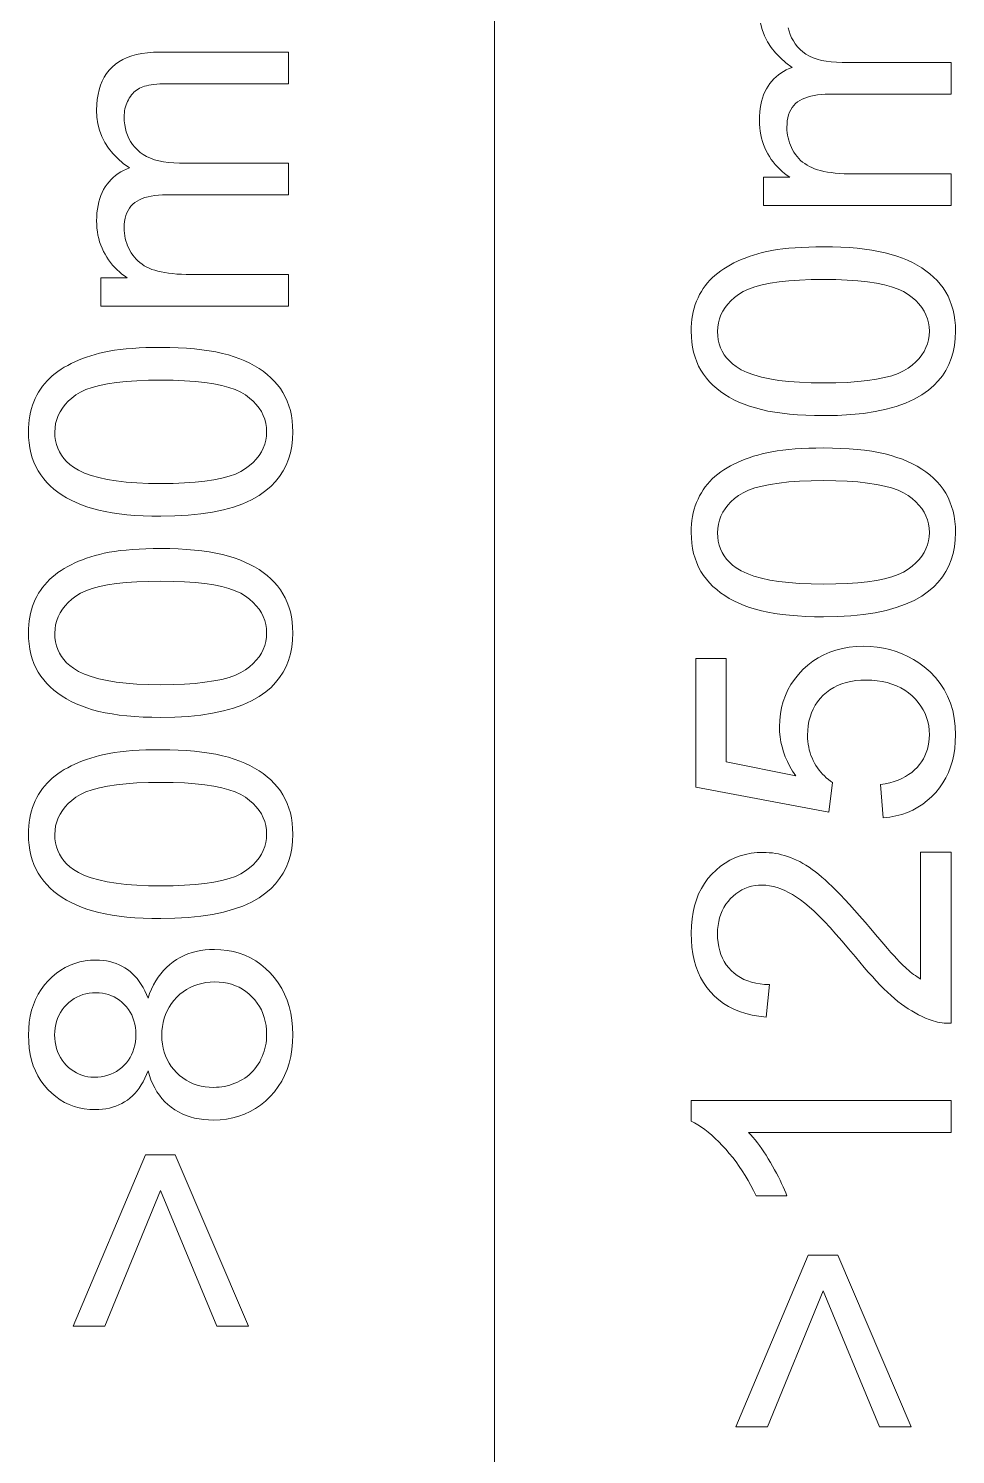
# Model space of a CAD drawing. Extents: x 23 to 417, y 3 to 294.
# Drawn here: x 205.91 to 209.49, y 16.53 to 22.03 of the extents above; entities that cross this region are included whole.
import ezdxf

# ---------------------------------------------------------------- set-up
doc = ezdxf.new("R2010")
doc.units = 0

msp = doc.modelspace()

# ---------------------------------------------------------------- linework, layer by layer
at = {"color": 7, "lineweight": 13}
msp.add_line((207.7112, 10.2218), (207.7112, 50.2218), dxfattribs=at)
msp.add_lwpolyline([(208.846, 22.0374), (208.8496, 22.0239), (208.8542, 22.011), (208.8598, 21.9986), (208.8664, 21.9867), (208.874, 21.9753), (208.8826, 21.9644), (208.8923, 21.954), (208.9031, 21.9444), (208.9151, 21.9359), (208.9283, 21.9283), (208.9427, 21.9217), (208.9584, 21.9162), (208.9753, 21.9116), (208.9933, 21.9081), (209.0127, 21.9056), (209.0332, 21.9041), (209.055, 21.9036), (209.4758, 21.9036), (209.4758, 21.7808), (209.0052, 21.7808), (208.9892, 21.7805), (208.9741, 21.7796), (208.9597, 21.7781), (208.9462, 21.776), (208.9335, 21.7733), (208.9217, 21.77), (208.9106, 21.7661), (208.9004, 21.7616), (208.891, 21.7565), (208.8824, 21.7508), (208.8746, 21.7444), (208.8677, 21.7372), (208.8615, 21.7293), (208.8562, 21.7206), (208.8517, 21.7112), (208.848, 21.701), (208.8452, 21.69), (208.8431, 21.6783), (208.8419, 21.6658), (208.8415, 21.6525), (208.8417, 21.6422), (208.8426, 21.6321), (208.8439, 21.6221), (208.8458, 21.6123), (208.8483, 21.6027), (208.8513, 21.5932), (208.8548, 21.5838), (208.8589, 21.5746), (208.8636, 21.5656), (208.8687, 21.5567), (208.8745, 21.5481), (208.8807, 21.5401), (208.8874, 21.5325), (208.8946, 21.5254), (208.9023, 21.5188), (208.9106, 21.5126), (208.9193, 21.507), (208.9286, 21.5018), (208.9383, 21.4971), (208.9486, 21.4929), (208.9595, 21.4892), (208.9714, 21.4858), (208.9843, 21.4828), (208.998, 21.4803), (209.0127, 21.4781), (209.0283, 21.4763), (209.0448, 21.4749), (209.0623, 21.4739), (209.0807, 21.4733), (209.1, 21.4731), (209.4758, 21.4731), (209.4758, 21.3504), (208.7514, 21.3504), (208.7514, 21.4602), (208.8531, 21.4602), (208.8426, 21.4672), (208.8326, 21.4747), (208.823, 21.4827), (208.8138, 21.4911), (208.8051, 21.4999), (208.7967, 21.5092), (208.7888, 21.519), (208.7812, 21.5292), (208.7741, 21.5398), (208.7675, 21.5509), (208.7613, 21.5624), (208.7558, 21.5742), (208.7509, 21.5863), (208.7467, 21.5987), (208.7431, 21.6114), (208.7402, 21.6245), (208.738, 21.6379), (208.7363, 21.6515), (208.7354, 21.6655), (208.735, 21.6798), (208.7354, 21.6956), (208.7364, 21.7109), (208.7381, 21.7255), (208.7404, 21.7396), (208.7434, 21.7531), (208.7471, 21.766), (208.7514, 21.7783), (208.7564, 21.7901), (208.7621, 21.8012), (208.7685, 21.8118), (208.7754, 21.8218), (208.7829, 21.8312), (208.7909, 21.84), (208.7995, 21.8482), (208.8085, 21.8557), (208.8182, 21.8627), (208.8283, 21.869), (208.839, 21.8748), (208.8502, 21.8799), (208.8619, 21.8845), (208.8378, 21.9022), (208.8163, 21.9209), (208.7972, 21.9407), (208.7807, 21.9615), (208.7668, 21.9834), (208.7554, 22.0063), (208.7465, 22.0302), (208.7401, 22.0552)], dxfattribs=at)
for points in [[(206.9151, 20.9619), (206.1907, 20.9619), (206.1907, 21.0717), (206.2924, 21.0717), (206.2819, 21.0788), (206.2719, 21.0862), (206.2623, 21.0942), (206.2531, 21.1026), (206.2444, 21.1114), (206.236, 21.1207), (206.2281, 21.1305), (206.2206, 21.1407), (206.2134, 21.1513), (206.2068, 21.1624), (206.2006, 21.1739), (206.1951, 21.1857), (206.1902, 21.1978), (206.186, 21.2102), (206.1824, 21.223), (206.1795, 21.236), (206.1773, 21.2494), (206.1756, 21.2631), (206.1747, 21.277), (206.1743, 21.2913), (206.1747, 21.3072), (206.1757, 21.3224), (206.1774, 21.337), (206.1797, 21.3511), (206.1827, 21.3646), (206.1864, 21.3775), (206.1907, 21.3898), (206.1957, 21.4016), (206.2014, 21.4128), (206.2078, 21.4233), (206.2147, 21.4333), (206.2222, 21.4427), (206.2302, 21.4515), (206.2388, 21.4597), (206.2478, 21.4673), (206.2575, 21.4742), (206.2676, 21.4806), (206.2783, 21.4863), (206.2895, 21.4915), (206.3012, 21.496), (206.2771, 21.5137), (206.2556, 21.5324), (206.2365, 21.5522), (206.22, 21.573), (206.2061, 21.5949), (206.1947, 21.6178), (206.1858, 21.6417), (206.1794, 21.6667), (206.1756, 21.6927), (206.1743, 21.7197), (206.175, 21.7408), (206.1767, 21.7608), (206.1797, 21.7799), (206.1839, 21.798), (206.1893, 21.8151), (206.1958, 21.8311), (206.2036, 21.8462), (206.2126, 21.8603), (206.2227, 21.8734), (206.234, 21.8855), (206.2466, 21.8965), (206.2605, 21.9064), (206.2757, 21.9151), (206.2921, 21.9226), (206.3098, 21.929), (206.3289, 21.9342), (206.3492, 21.9382), (206.3708, 21.9411), (206.3937, 21.9429), (206.4179, 21.9435), (206.9151, 21.9435), (206.9151, 21.8214), (206.4588, 21.8214), (206.4445, 21.8212), (206.431, 21.8209), (206.4183, 21.8203), (206.4065, 21.8195), (206.3954, 21.8184), (206.3853, 21.8171), (206.3759, 21.8155), (206.3673, 21.8137), (206.3596, 21.8117), (206.3527, 21.8094), (206.3464, 21.8068), (206.3403, 21.8039), (206.3344, 21.8005), (206.3288, 21.7968), (206.3235, 21.7926), (206.3184, 21.7881), (206.3136, 21.7832), (206.309, 21.7779), (206.3046, 21.7722), (206.3006, 21.7661), (206.2968, 21.7597), (206.2934, 21.7531), (206.2905, 21.7463), (206.2879, 21.7393), (206.2857, 21.732), (206.2839, 21.7245), (206.2825, 21.7168), (206.2816, 21.7089), (206.281, 21.7008), (206.2808, 21.6924), (206.2813, 21.6774), (206.2828, 21.6629), (206.2853, 21.6489), (206.2889, 21.6355), (206.2935, 21.6225), (206.2991, 21.6101), (206.3057, 21.5982), (206.3133, 21.5868), (206.3219, 21.5759), (206.3316, 21.5656), (206.3424, 21.556), (206.3544, 21.5474), (206.3676, 21.5398), (206.382, 21.5333), (206.3977, 21.5277), (206.4146, 21.5232), (206.4326, 21.5196), (206.452, 21.5171), (206.4725, 21.5156), (206.4943, 21.5151), (206.9151, 21.5151), (206.9151, 21.3923), (206.4445, 21.3923), (206.4285, 21.392), (206.4134, 21.3911), (206.399, 21.3896), (206.3855, 21.3875), (206.3728, 21.3848), (206.361, 21.3815), (206.3499, 21.3776), (206.3397, 21.3731), (206.3303, 21.368), (206.3217, 21.3623), (206.3139, 21.3559), (206.307, 21.3488), (206.3008, 21.3408), (206.2955, 21.3322), (206.291, 21.3227), (206.2873, 21.3125), (206.2845, 21.3016), (206.2824, 21.2898), (206.2812, 21.2773), (206.2808, 21.2641), (206.281, 21.2538), (206.2819, 21.2436), (206.2832, 21.2337), (206.2851, 21.2238), (206.2876, 21.2142), (206.2906, 21.2047), (206.2941, 21.1953), (206.2982, 21.1861), (206.3029, 21.1771), (206.308, 21.1682), (206.3138, 21.1597), (206.32, 21.1516), (206.3267, 21.144), (206.3339, 21.1369), (206.3416, 21.1303), (206.3499, 21.1241), (206.3586, 21.1185), (206.3679, 21.1133), (206.3776, 21.1086), (206.3879, 21.1044), (206.3988, 21.1007), (206.4107, 21.0973), (206.4236, 21.0944), (206.4373, 21.0918), (206.452, 21.0896), (206.4676, 21.0878), (206.4841, 21.0864), (206.5016, 21.0855), (206.52, 21.0849), (206.5393, 21.0847), (206.9151, 21.0847)], [(208.9827, 20.5393), (208.9479, 20.5397), (208.9145, 20.5408), (208.8825, 20.5426), (208.8519, 20.5451), (208.8226, 20.5484), (208.7948, 20.5524), (208.7683, 20.5572), (208.7432, 20.5627), (208.7195, 20.5689), (208.6972, 20.5758), (208.6761, 20.5835), (208.6559, 20.5918), (208.6368, 20.6009), (208.6186, 20.6107), (208.6014, 20.6212), (208.5853, 20.6324), (208.5701, 20.6443), (208.5559, 20.6569), (208.5426, 20.6702), (208.5304, 20.6843), (208.5193, 20.699), (208.5093, 20.7145), (208.5005, 20.7308), (208.4929, 20.7478), (208.4864, 20.7655), (208.4811, 20.784), (208.477, 20.8032), (208.4741, 20.8232), (208.4723, 20.8439), (208.4718, 20.8654), (208.4721, 20.8813), (208.4731, 20.8968), (208.4747, 20.9119), (208.4769, 20.9266), (208.4799, 20.9409), (208.4834, 20.9548), (208.4876, 20.9684), (208.4925, 20.9815), (208.498, 20.9942), (208.5042, 21.0066), (208.5109, 21.0185), (208.5183, 21.03), (208.5262, 21.0411), (208.5347, 21.0517), (208.5437, 21.062), (208.5533, 21.0718), (208.5636, 21.0812), (208.5743, 21.0902), (208.5857, 21.0987), (208.5976, 21.1068), (208.6101, 21.1146), (208.6231, 21.122), (208.6366, 21.129), (208.6507, 21.1358), (208.6653, 21.1421), (208.6804, 21.1482), (208.6961, 21.1539), (208.7123, 21.1592), (208.729, 21.1642), (208.7463, 21.1689), (208.7645, 21.1732), (208.7838, 21.177), (208.8044, 21.1804), (208.8262, 21.1833), (208.8492, 21.1858), (208.8735, 21.1878), (208.8989, 21.1894), (208.9256, 21.1905), (208.9535, 21.1912), (208.9827, 21.1914), (209.0172, 21.1911), (209.0504, 21.19), (209.0822, 21.1882), (209.1126, 21.1856), (209.1417, 21.1824), (209.1694, 21.1784), (209.1958, 21.1737), (209.2208, 21.1683), (209.2445, 21.1621), (209.2668, 21.1553), (209.2879, 21.1477), (209.3081, 21.1394), (209.3272, 21.1304), (209.3454, 21.1206), (209.3626, 21.1102), (209.3788, 21.099), (209.3941, 21.0871), (209.4083, 21.0745), (209.4216, 21.0612), (209.4339, 21.0471), (209.4451, 21.0324), (209.4551, 21.0168), (209.464, 21.0006), (209.4716, 20.9835), (209.4781, 20.9657), (209.4835, 20.9472), (209.4876, 20.9278), (209.4905, 20.9078), (209.4923, 20.8869), (209.4929, 20.8654), (209.4919, 20.8371), (209.4888, 20.81), (209.4836, 20.7842), (209.4763, 20.7596), (209.467, 20.7363), (209.4556, 20.7142), (209.4421, 20.6933), (209.4265, 20.6737), (209.4089, 20.6553), (209.3892, 20.6382), (209.3627, 20.6194), (209.333, 20.6026), (209.3002, 20.5878), (209.2643, 20.5749), (209.2252, 20.564), (209.1829, 20.5551), (209.1376, 20.5482), (209.0891, 20.5433), (209.0374, 20.5403)], [(208.9827, 20.6655), (209.0303, 20.6661), (209.0746, 20.6678), (209.1156, 20.6707), (209.1533, 20.6747), (209.1877, 20.6799), (209.2189, 20.6862), (209.2467, 20.6937), (209.2712, 20.7024), (209.2925, 20.7122), (209.3104, 20.7231), (209.3259, 20.7349), (209.3398, 20.7473), (209.352, 20.7601), (209.3626, 20.7736), (209.3716, 20.7875), (209.3789, 20.802), (209.3846, 20.817), (209.3887, 20.8326), (209.3911, 20.8487), (209.3919, 20.8654), (209.3911, 20.882), (209.3887, 20.8981), (209.3846, 20.9137), (209.3788, 20.9287), (209.3715, 20.9432), (209.3625, 20.9572), (209.3518, 20.9706), (209.3396, 20.9835), (209.3256, 20.9958), (209.3101, 21.0076), (209.2921, 21.0185), (209.2708, 21.0283), (209.2462, 21.037), (209.2184, 21.0445), (209.1873, 21.0508), (209.1529, 21.056), (209.1153, 21.06), (209.0743, 21.0629), (209.0301, 21.0646), (208.9827, 21.0652), (208.9349, 21.0646), (208.8905, 21.0629), (208.8494, 21.06), (208.8116, 21.056), (208.7772, 21.0508), (208.746, 21.0445), (208.7182, 21.037), (208.6937, 21.0283), (208.6725, 21.0185), (208.6546, 21.0076), (208.6391, 20.9958), (208.6253, 20.9834), (208.6132, 20.9705), (208.6026, 20.9569), (208.5937, 20.9429), (208.5864, 20.9282), (208.5807, 20.913), (208.5766, 20.8972), (208.5742, 20.8809), (208.5734, 20.864), (208.5741, 20.8474), (208.5762, 20.8315), (208.5798, 20.8163), (208.5849, 20.8018), (208.5913, 20.7879), (208.5992, 20.7748), (208.6085, 20.7623), (208.6192, 20.7505), (208.6314, 20.7394), (208.645, 20.7289), (208.6648, 20.7169), (208.6878, 20.7061), (208.7138, 20.6966), (208.7429, 20.6883), (208.7751, 20.6814), (208.8104, 20.6756), (208.8488, 20.6712), (208.8904, 20.668), (208.935, 20.6661)], [(206.422, 20.1508), (206.3872, 20.1512), (206.3538, 20.1523), (206.3218, 20.1541), (206.2912, 20.1567), (206.2619, 20.16), (206.2341, 20.164), (206.2076, 20.1687), (206.1825, 20.1742), (206.1588, 20.1804), (206.1365, 20.1873), (206.1154, 20.195), (206.0952, 20.2033), (206.0761, 20.2124), (206.0579, 20.2222), (206.0407, 20.2327), (206.0246, 20.2439), (206.0094, 20.2558), (205.9952, 20.2684), (205.9819, 20.2817), (205.9697, 20.2958), (205.9586, 20.3105), (205.9486, 20.3261), (205.9398, 20.3423), (205.9322, 20.3593), (205.9257, 20.377), (205.9204, 20.3955), (205.9163, 20.4147), (205.9134, 20.4347), (205.9116, 20.4554), (205.9111, 20.4769), (205.9114, 20.4928), (205.9124, 20.5083), (205.914, 20.5234), (205.9162, 20.5381), (205.9192, 20.5524), (205.9227, 20.5664), (205.9269, 20.5799), (205.9318, 20.593), (205.9373, 20.6058), (205.9435, 20.6181), (205.9502, 20.63), (205.9576, 20.6415), (205.9655, 20.6526), (205.974, 20.6633), (205.983, 20.6735), (205.9926, 20.6833), (206.0029, 20.6927), (206.0136, 20.7017), (206.025, 20.7102), (206.0369, 20.7184), (206.0494, 20.7261), (206.0624, 20.7335), (206.0759, 20.7406), (206.09, 20.7473), (206.1046, 20.7537), (206.1197, 20.7597), (206.1354, 20.7654), (206.1516, 20.7707), (206.1684, 20.7758), (206.1856, 20.7804), (206.2038, 20.7847), (206.2231, 20.7885), (206.2437, 20.7919), (206.2655, 20.7948), (206.2885, 20.7973), (206.3128, 20.7993), (206.3382, 20.8009), (206.3649, 20.802), (206.3928, 20.8027), (206.422, 20.8029), (206.4565, 20.8026), (206.4897, 20.8015), (206.5215, 20.7997), (206.5519, 20.7972), (206.581, 20.7939), (206.6087, 20.7899), (206.6351, 20.7852), (206.6601, 20.7798), (206.6838, 20.7737), (206.7061, 20.7668), (206.7272, 20.7592), (206.7474, 20.7509), (206.7665, 20.7419), (206.7847, 20.7321), (206.8019, 20.7217), (206.8181, 20.7105), (206.8334, 20.6986), (206.8476, 20.686), (206.8609, 20.6727), (206.8732, 20.6587), (206.8844, 20.6439), (206.8944, 20.6284), (206.9033, 20.6121), (206.9109, 20.595), (206.9174, 20.5772), (206.9228, 20.5587), (206.9269, 20.5394), (206.9298, 20.5193), (206.9316, 20.4985), (206.9322, 20.4769), (206.9312, 20.4486), (206.9281, 20.4215), (206.9229, 20.3957), (206.9156, 20.3711), (206.9063, 20.3478), (206.8949, 20.3257), (206.8814, 20.3048), (206.8658, 20.2852), (206.8482, 20.2669), (206.8285, 20.2497), (206.802, 20.2309), (206.7723, 20.2141), (206.7395, 20.1993), (206.7036, 20.1864), (206.6645, 20.1756), (206.6222, 20.1667), (206.5769, 20.1597), (206.5284, 20.1548), (206.4767, 20.1518)], [(206.422, 20.277), (206.4696, 20.2776), (206.5139, 20.2793), (206.5549, 20.2822), (206.5926, 20.2862), (206.627, 20.2914), (206.6582, 20.2978), (206.686, 20.3053), (206.7105, 20.3139), (206.7318, 20.3237), (206.7497, 20.3347), (206.7652, 20.3465), (206.7791, 20.3588), (206.7913, 20.3717), (206.8019, 20.3851), (206.8109, 20.399), (206.8182, 20.4135), (206.8239, 20.4286), (206.828, 20.4441), (206.8304, 20.4602), (206.8312, 20.4769), (206.8304, 20.4935), (206.828, 20.5096), (206.8239, 20.5252), (206.8181, 20.5402), (206.8108, 20.5547), (206.8018, 20.5687), (206.7911, 20.5821), (206.7789, 20.595), (206.7649, 20.6073), (206.7494, 20.6191), (206.7314, 20.6301), (206.7101, 20.6399), (206.6855, 20.6485), (206.6577, 20.656), (206.6266, 20.6623), (206.5922, 20.6675), (206.5546, 20.6716), (206.5136, 20.6744), (206.4694, 20.6762), (206.422, 20.6768), (206.3742, 20.6762), (206.3298, 20.6744), (206.2887, 20.6716), (206.2509, 20.6675), (206.2165, 20.6623), (206.1853, 20.656), (206.1575, 20.6485), (206.133, 20.6399), (206.1118, 20.6301), (206.0939, 20.6191), (206.0784, 20.6073), (206.0646, 20.5949), (206.0525, 20.582), (206.0419, 20.5685), (206.033, 20.5544), (206.0257, 20.5398), (206.02, 20.5245), (206.0159, 20.5088), (206.0135, 20.4924), (206.0127, 20.4755), (206.0134, 20.459), (206.0155, 20.4431), (206.0191, 20.4278), (206.0242, 20.4133), (206.0306, 20.3995), (206.0385, 20.3863), (206.0478, 20.3738), (206.0585, 20.362), (206.0707, 20.3509), (206.0843, 20.3405), (206.1041, 20.3284), (206.1271, 20.3176), (206.1531, 20.3081), (206.1822, 20.2999), (206.2144, 20.2929), (206.2497, 20.2872), (206.2881, 20.2827), (206.3297, 20.2796), (206.3743, 20.2777)], [(208.9827, 19.7624), (208.9479, 19.7627), (208.9145, 19.7638), (208.8825, 19.7656), (208.8519, 19.7682), (208.8226, 19.7715), (208.7948, 19.7755), (208.7683, 19.7802), (208.7432, 19.7857), (208.7195, 19.7919), (208.6972, 19.7989), (208.6761, 19.8065), (208.6559, 19.8149), (208.6368, 19.8239), (208.6186, 19.8337), (208.6014, 19.8442), (208.5853, 19.8554), (208.5701, 19.8673), (208.5559, 19.8799), (208.5426, 19.8933), (208.5304, 19.9073), (208.5193, 19.9221), (208.5093, 19.9376), (208.5005, 19.9538), (208.4929, 19.9708), (208.4864, 19.9886), (208.4811, 20.0071), (208.477, 20.0263), (208.4741, 20.0462), (208.4723, 20.067), (208.4718, 20.0884), (208.4721, 20.1043), (208.4731, 20.1198), (208.4747, 20.1349), (208.4769, 20.1496), (208.4799, 20.164), (208.4834, 20.1779), (208.4876, 20.1914), (208.4925, 20.2045), (208.498, 20.2173), (208.5042, 20.2296), (208.5109, 20.2415), (208.5183, 20.2531), (208.5262, 20.2641), (208.5347, 20.2748), (208.5437, 20.285), (208.5533, 20.2949), (208.5636, 20.3042), (208.5743, 20.3132), (208.5857, 20.3218), (208.5976, 20.3299), (208.6101, 20.3376), (208.6231, 20.345), (208.6366, 20.3521), (208.6507, 20.3588), (208.6653, 20.3652), (208.6804, 20.3712), (208.6961, 20.3769), (208.7123, 20.3823), (208.729, 20.3873), (208.7463, 20.392), (208.7645, 20.3962), (208.7838, 20.4001), (208.8044, 20.4034), (208.8262, 20.4064), (208.8492, 20.4088), (208.8735, 20.4109), (208.8989, 20.4124), (208.9256, 20.4136), (208.9535, 20.4142), (208.9827, 20.4145), (209.0172, 20.4141), (209.0504, 20.413), (209.0822, 20.4112), (209.1126, 20.4087), (209.1417, 20.4054), (209.1694, 20.4015), (209.1958, 20.3968), (209.2208, 20.3913), (209.2445, 20.3852), (209.2668, 20.3783), (209.2879, 20.3707), (209.3081, 20.3624), (209.3272, 20.3534), (209.3454, 20.3437), (209.3626, 20.3332), (209.3788, 20.322), (209.3941, 20.3102), (209.4083, 20.2976), (209.4216, 20.2842), (209.4339, 20.2702), (209.4451, 20.2554), (209.4551, 20.2399), (209.464, 20.2236), (209.4716, 20.2066), (209.4781, 20.1888), (209.4835, 20.1702), (209.4876, 20.1509), (209.4905, 20.1308), (209.4923, 20.11), (209.4929, 20.0884), (209.4919, 20.0601), (209.4888, 20.0331), (209.4836, 20.0072), (209.4763, 19.9827), (209.467, 19.9593), (209.4556, 19.9372), (209.4421, 19.9164), (209.4265, 19.8968), (209.4089, 19.8784), (209.3892, 19.8613), (209.3627, 19.8425), (209.333, 19.8257), (209.3002, 19.8108), (209.2643, 19.798), (209.2252, 19.7871), (209.1829, 19.7782), (209.1376, 19.7713), (209.0891, 19.7663), (209.0374, 19.7633)], [(208.9827, 19.8886), (209.0303, 19.8891), (209.0746, 19.8909), (209.1156, 19.8937), (209.1533, 19.8978), (209.1877, 19.903), (209.2189, 19.9093), (209.2467, 19.9168), (209.2712, 19.9254), (209.2925, 19.9352), (209.3104, 19.9462), (209.3259, 19.958), (209.3398, 19.9703), (209.352, 19.9832), (209.3626, 19.9966), (209.3716, 20.0106), (209.3789, 20.0251), (209.3846, 20.0401), (209.3887, 20.0557), (209.3911, 20.0718), (209.3919, 20.0884), (209.3911, 20.1051), (209.3887, 20.1212), (209.3846, 20.1367), (209.3788, 20.1518), (209.3715, 20.1663), (209.3625, 20.1802), (209.3518, 20.1936), (209.3396, 20.2065), (209.3256, 20.2188), (209.3101, 20.2306), (209.2921, 20.2416), (209.2708, 20.2514), (209.2462, 20.26), (209.2184, 20.2675), (209.1873, 20.2739), (209.1529, 20.2791), (209.1153, 20.2831), (209.0743, 20.286), (209.0301, 20.2877), (208.9827, 20.2883), (208.9349, 20.2877), (208.8905, 20.286), (208.8494, 20.2831), (208.8116, 20.2791), (208.7772, 20.2739), (208.746, 20.2675), (208.7182, 20.26), (208.6937, 20.2514), (208.6725, 20.2416), (208.6546, 20.2306), (208.6391, 20.2188), (208.6253, 20.2065), (208.6132, 20.1935), (208.6026, 20.18), (208.5937, 20.1659), (208.5864, 20.1513), (208.5807, 20.1361), (208.5766, 20.1203), (208.5742, 20.104), (208.5734, 20.0871), (208.5741, 20.0705), (208.5762, 20.0546), (208.5798, 20.0394), (208.5849, 20.0248), (208.5913, 20.011), (208.5992, 19.9978), (208.6085, 19.9853), (208.6192, 19.9735), (208.6314, 19.9624), (208.645, 19.952), (208.6648, 19.9399), (208.6878, 19.9292), (208.7138, 19.9196), (208.7429, 19.9114), (208.7751, 19.9044), (208.8104, 19.8987), (208.8488, 19.8943), (208.8904, 19.8911), (208.935, 19.8892)], [(206.422, 19.3739), (206.3872, 19.3743), (206.3538, 19.3753), (206.3218, 19.3772), (206.2912, 19.3797), (206.2619, 19.383), (206.2341, 19.387), (206.2076, 19.3918), (206.1825, 19.3972), (206.1588, 19.4034), (206.1365, 19.4104), (206.1154, 19.418), (206.0952, 19.4264), (206.0761, 19.4355), (206.0579, 19.4453), (206.0407, 19.4557), (206.0246, 19.4669), (206.0094, 19.4789), (205.9952, 19.4915), (205.9819, 19.5048), (205.9697, 19.5188), (205.9586, 19.5336), (205.9486, 19.5491), (205.9398, 19.5654), (205.9322, 19.5824), (205.9257, 19.6001), (205.9204, 19.6186), (205.9163, 19.6378), (205.9134, 19.6578), (205.9116, 19.6785), (205.9111, 19.6999), (205.9114, 19.7158), (205.9124, 19.7313), (205.914, 19.7465), (205.9162, 19.7612), (205.9192, 19.7755), (205.9227, 19.7894), (205.9269, 19.8029), (205.9318, 19.8161), (205.9373, 19.8288), (205.9435, 19.8411), (205.9502, 19.8531), (205.9576, 19.8646), (205.9655, 19.8757), (205.974, 19.8863), (205.983, 19.8966), (205.9926, 19.9064), (206.0029, 19.9158), (206.0136, 19.9247), (206.025, 19.9333), (206.0369, 19.9414), (206.0494, 19.9492), (206.0624, 19.9566), (206.0759, 19.9636), (206.09, 19.9703), (206.1046, 19.9767), (206.1197, 19.9828), (206.1354, 19.9885), (206.1516, 19.9938), (206.1684, 19.9988), (206.1856, 20.0035), (206.2038, 20.0078), (206.2231, 20.0116), (206.2437, 20.015), (206.2655, 20.0179), (206.2885, 20.0204), (206.3128, 20.0224), (206.3382, 20.024), (206.3649, 20.0251), (206.3928, 20.0258), (206.422, 20.026), (206.4565, 20.0256), (206.4897, 20.0246), (206.5215, 20.0227), (206.5519, 20.0202), (206.581, 20.017), (206.6087, 20.013), (206.6351, 20.0083), (206.6601, 20.0029), (206.6838, 19.9967), (206.7061, 19.9898), (206.7272, 19.9823), (206.7474, 19.974), (206.7665, 19.9649), (206.7847, 19.9552), (206.8019, 19.9447), (206.8181, 19.9336), (206.8334, 19.9217), (206.8476, 19.9091), (206.8609, 19.8958), (206.8732, 19.8817), (206.8844, 19.867), (206.8944, 19.8514), (206.9033, 19.8351), (206.9109, 19.8181), (206.9174, 19.8003), (206.9228, 19.7817), (206.9269, 19.7624), (206.9298, 19.7424), (206.9316, 19.7215), (206.9322, 19.6999), (206.9312, 19.6716), (206.9281, 19.6446), (206.9229, 19.6188), (206.9156, 19.5942), (206.9063, 19.5709), (206.8949, 19.5488), (206.8814, 19.5279), (206.8658, 19.5083), (206.8482, 19.4899), (206.8285, 19.4728), (206.802, 19.454), (206.7723, 19.4372), (206.7395, 19.4224), (206.7036, 19.4095), (206.6645, 19.3986), (206.6222, 19.3897), (206.5769, 19.3828), (206.5284, 19.3778), (206.4767, 19.3749)], [(206.422, 19.5001), (206.4696, 19.5007), (206.5139, 19.5024), (206.5549, 19.5053), (206.5926, 19.5093), (206.627, 19.5145), (206.6582, 19.5208), (206.686, 19.5283), (206.7105, 19.537), (206.7318, 19.5468), (206.7497, 19.5577), (206.7652, 19.5695), (206.7791, 19.5819), (206.7913, 19.5947), (206.8019, 19.6081), (206.8109, 19.6221), (206.8182, 19.6366), (206.8239, 19.6516), (206.828, 19.6672), (206.8304, 19.6833), (206.8312, 19.6999), (206.8304, 19.7166), (206.828, 19.7327), (206.8239, 19.7483), (206.8181, 19.7633), (206.8108, 19.7778), (206.8018, 19.7917), (206.7911, 19.8052), (206.7789, 19.818), (206.7649, 19.8304), (206.7494, 19.8422), (206.7314, 19.8531), (206.7101, 19.8629), (206.6855, 19.8716), (206.6577, 19.8791), (206.6266, 19.8854), (206.5922, 19.8906), (206.5546, 19.8946), (206.5136, 19.8975), (206.4694, 19.8992), (206.422, 19.8998), (206.3742, 19.8992), (206.3298, 19.8975), (206.2887, 19.8946), (206.2509, 19.8906), (206.2165, 19.8854), (206.1853, 19.8791), (206.1575, 19.8716), (206.133, 19.8629), (206.1118, 19.8531), (206.0939, 19.8422), (206.0784, 19.8304), (206.0646, 19.818), (206.0525, 19.805), (206.0419, 19.7915), (206.033, 19.7775), (206.0257, 19.7628), (206.02, 19.7476), (206.0159, 19.7318), (206.0135, 19.7155), (206.0127, 19.6986), (206.0134, 19.682), (206.0155, 19.6661), (206.0191, 19.6509), (206.0242, 19.6364), (206.0306, 19.6225), (206.0385, 19.6094), (206.0478, 19.5969), (206.0585, 19.5851), (206.0707, 19.574), (206.0843, 19.5635), (206.1041, 19.5515), (206.1271, 19.5407), (206.1531, 19.5312), (206.1822, 19.5229), (206.2144, 19.5159), (206.2497, 19.5102), (206.2881, 19.5058), (206.3297, 19.5026), (206.3743, 19.5007)], [(209.2139, 18.9854), (209.203, 19.1143), (209.2214, 19.1176), (209.2388, 19.1216), (209.2553, 19.1263), (209.2708, 19.1319), (209.2854, 19.1381), (209.2991, 19.1452), (209.3119, 19.1529), (209.3237, 19.1615), (209.3346, 19.1708), (209.3445, 19.1808), (209.3535, 19.1915), (209.3616, 19.2026), (209.3687, 19.2141), (209.3749, 19.226), (209.3801, 19.2384), (209.3844, 19.2512), (209.3877, 19.2644), (209.39, 19.2781), (209.3915, 19.2922), (209.3919, 19.3067), (209.3913, 19.3242), (209.3893, 19.3411), (209.3859, 19.3574), (209.3812, 19.3733), (209.3752, 19.3886), (209.3679, 19.4033), (209.3592, 19.4175), (209.3492, 19.4311), (209.3378, 19.4442), (209.3251, 19.4568), (209.3113, 19.4684), (209.2966, 19.4789), (209.2811, 19.4881), (209.2646, 19.4961), (209.2473, 19.5028), (209.2292, 19.5083), (209.2101, 19.5126), (209.1902, 19.5157), (209.1694, 19.5175), (209.1477, 19.5182), (209.1272, 19.5176), (209.1075, 19.5158), (209.0887, 19.5128), (209.0708, 19.5087), (209.0538, 19.5034), (209.0376, 19.4969), (209.0224, 19.4892), (209.008, 19.4804), (208.9946, 19.4704), (208.982, 19.4592), (208.9704, 19.447), (208.9601, 19.4341), (208.951, 19.4205), (208.9431, 19.4061), (208.9364, 19.391), (208.931, 19.3752), (208.9267, 19.3587), (208.9237, 19.3414), (208.9219, 19.3234), (208.9213, 19.3047), (208.9215, 19.2929), (208.9223, 19.2814), (208.9237, 19.2701), (208.9256, 19.259), (208.928, 19.2482), (208.931, 19.2376), (208.9345, 19.2273), (208.9385, 19.2171), (208.9431, 19.2072), (208.9482, 19.1976), (208.9538, 19.1882), (208.9596, 19.1793), (208.9658, 19.1707), (208.9723, 19.1626), (208.9792, 19.1549), (208.9863, 19.1476), (208.9938, 19.1407), (209.0016, 19.1343), (209.0097, 19.1282), (209.0181, 19.1225), (209.0031, 19.0072), (208.4895, 19.1041), (208.4895, 19.6014), (208.6068, 19.6014), (208.6068, 19.2023), (208.8756, 19.1484), (208.8636, 19.1665), (208.853, 19.1848), (208.8436, 19.2033), (208.8354, 19.2219), (208.8285, 19.2407), (208.8229, 19.2597), (208.8185, 19.2788), (208.8153, 19.2982), (208.8134, 19.3177), (208.8128, 19.3374), (208.8137, 19.3632), (208.8165, 19.3881), (208.821, 19.4123), (208.8273, 19.4356), (208.8355, 19.4581), (208.8455, 19.4798), (208.8573, 19.5007), (208.8709, 19.5208), (208.8863, 19.54), (208.9035, 19.5584), (208.9222, 19.5755), (208.9419, 19.5908), (208.9626, 19.6043), (208.9844, 19.616), (209.0072, 19.6259), (209.0311, 19.634), (209.056, 19.6403), (209.0819, 19.6448), (209.1088, 19.6475), (209.1368, 19.6484), (209.1636, 19.6477), (209.1897, 19.6453), (209.215, 19.6413), (209.2395, 19.6358), (209.2634, 19.6287), (209.2865, 19.62), (209.3088, 19.6097), (209.3304, 19.5978), (209.3513, 19.5844), (209.3715, 19.5693), (209.3945, 19.5494), (209.4152, 19.528), (209.4334, 19.5053), (209.4492, 19.4811), (209.4625, 19.4556), (209.4735, 19.4286), (209.482, 19.4002), (209.488, 19.3705), (209.4917, 19.3393), (209.4929, 19.3067), (209.4921, 19.2799), (209.4898, 19.2541), (209.486, 19.2294), (209.4807, 19.2056), (209.4738, 19.1828), (209.4654, 19.161), (209.4555, 19.1403), (209.444, 19.1205), (209.431, 19.1017), (209.4165, 19.084), (209.4007, 19.0675), (209.3839, 19.0524), (209.3662, 19.0389), (209.3474, 19.0268), (209.3277, 19.0162), (209.3069, 19.0071), (209.2851, 18.9994), (209.2624, 18.9933), (209.2386, 18.9886)], [(206.422, 18.5969), (206.3872, 18.5973), (206.3538, 18.5984), (206.3218, 18.6002), (206.2912, 18.6028), (206.2619, 18.6061), (206.2341, 18.6101), (206.2076, 18.6148), (206.1825, 18.6203), (206.1588, 18.6265), (206.1365, 18.6334), (206.1154, 18.6411), (206.0952, 18.6495), (206.0761, 18.6585), (206.0579, 18.6683), (206.0407, 18.6788), (206.0246, 18.69), (206.0094, 18.7019), (205.9952, 18.7145), (205.9819, 18.7279), (205.9697, 18.7419), (205.9586, 18.7567), (205.9486, 18.7722), (205.9398, 18.7884), (205.9322, 18.8054), (205.9257, 18.8232), (205.9204, 18.8416), (205.9163, 18.8609), (205.9134, 18.8808), (205.9116, 18.9015), (205.9111, 18.923), (205.9114, 18.9389), (205.9124, 18.9544), (205.914, 18.9695), (205.9162, 18.9842), (205.9192, 18.9985), (205.9227, 19.0125), (205.9269, 19.026), (205.9318, 19.0391), (205.9373, 19.0519), (205.9435, 19.0642), (205.9502, 19.0761), (205.9576, 19.0876), (205.9655, 19.0987), (205.974, 19.1094), (205.983, 19.1196), (205.9926, 19.1294), (206.0029, 19.1388), (206.0136, 19.1478), (206.025, 19.1563), (206.0369, 19.1645), (206.0494, 19.1722), (206.0624, 19.1796), (206.0759, 19.1867), (206.09, 19.1934), (206.1046, 19.1998), (206.1197, 19.2058), (206.1354, 19.2115), (206.1516, 19.2169), (206.1684, 19.2219), (206.1856, 19.2265), (206.2038, 19.2308), (206.2231, 19.2347), (206.2437, 19.238), (206.2655, 19.241), (206.2885, 19.2434), (206.3128, 19.2455), (206.3382, 19.247), (206.3649, 19.2482), (206.3928, 19.2488), (206.422, 19.2491), (206.4565, 19.2487), (206.4897, 19.2476), (206.5215, 19.2458), (206.5519, 19.2433), (206.581, 19.24), (206.6087, 19.236), (206.6351, 19.2313), (206.6601, 19.2259), (206.6838, 19.2198), (206.7061, 19.2129), (206.7272, 19.2053), (206.7474, 19.197), (206.7665, 19.188), (206.7847, 19.1783), (206.8019, 19.1678), (206.8181, 19.1566), (206.8334, 19.1447), (206.8476, 19.1321), (206.8609, 19.1188), (206.8732, 19.1048), (206.8844, 19.09), (206.8944, 19.0745), (206.9033, 19.0582), (206.9109, 19.0412), (206.9174, 19.0234), (206.9228, 19.0048), (206.9269, 18.9855), (206.9298, 18.9654), (206.9316, 18.9446), (206.9322, 18.923), (206.9312, 18.8947), (206.9281, 18.8676), (206.9229, 18.8418), (206.9156, 18.8172), (206.9063, 18.7939), (206.8949, 18.7718), (206.8814, 18.751), (206.8658, 18.7313), (206.8482, 18.713), (206.8285, 18.6959), (206.802, 18.6771), (206.7723, 18.6602), (206.7395, 18.6454), (206.7036, 18.6326), (206.6645, 18.6217), (206.6222, 18.6128), (206.5769, 18.6058), (206.5284, 18.6009), (206.4767, 18.5979)], [(206.422, 18.7231), (206.4696, 18.7237), (206.5139, 18.7254), (206.5549, 18.7283), (206.5926, 18.7324), (206.627, 18.7375), (206.6582, 18.7439), (206.686, 18.7514), (206.7105, 18.76), (206.7318, 18.7698), (206.7497, 18.7808), (206.7652, 18.7926), (206.7791, 18.8049), (206.7913, 18.8178), (206.8019, 18.8312), (206.8109, 18.8452), (206.8182, 18.8596), (206.8239, 18.8747), (206.828, 18.8902), (206.8304, 18.9064), (206.8312, 18.923), (206.8304, 18.9396), (206.828, 18.9558), (206.8239, 18.9713), (206.8181, 18.9864), (206.8108, 19.0008), (206.8018, 19.0148), (206.7911, 19.0282), (206.7789, 19.0411), (206.7649, 19.0534), (206.7494, 19.0652), (206.7314, 19.0762), (206.7101, 19.086), (206.6855, 19.0946), (206.6577, 19.1021), (206.6266, 19.1085), (206.5922, 19.1136), (206.5546, 19.1177), (206.5136, 19.1206), (206.4694, 19.1223), (206.422, 19.1229), (206.3742, 19.1223), (206.3298, 19.1206), (206.2887, 19.1177), (206.2509, 19.1136), (206.2165, 19.1085), (206.1853, 19.1021), (206.1575, 19.0946), (206.133, 19.086), (206.1118, 19.0762), (206.0939, 19.0652), (206.0784, 19.0534), (206.0646, 19.041), (206.0525, 19.0281), (206.0419, 19.0146), (206.033, 19.0005), (206.0257, 18.9859), (206.02, 18.9707), (206.0159, 18.9549), (206.0135, 18.9385), (206.0127, 18.9216), (206.0134, 18.9051), (206.0155, 18.8892), (206.0191, 18.874), (206.0242, 18.8594), (206.0306, 18.8456), (206.0385, 18.8324), (206.0478, 18.8199), (206.0585, 18.8081), (206.0707, 18.797), (206.0843, 18.7866), (206.1041, 18.7745), (206.1271, 18.7637), (206.1531, 18.7542), (206.1822, 18.746), (206.2144, 18.739), (206.2497, 18.7333), (206.2881, 18.7288), (206.3297, 18.7257), (206.3743, 18.7238)], [(209.3578, 18.8538), (209.4758, 18.8538), (209.4758, 18.1928), (209.467, 18.1927), (209.4583, 18.1929), (209.4496, 18.1935), (209.4409, 18.1944), (209.4324, 18.1957), (209.4239, 18.1973), (209.4154, 18.1992), (209.4071, 18.2015), (209.3988, 18.2041), (209.3906, 18.2071), (209.3771, 18.2125), (209.3636, 18.2184), (209.3503, 18.225), (209.3369, 18.2322), (209.3236, 18.2399), (209.3103, 18.2483), (209.297, 18.2573), (209.2838, 18.2669), (209.2707, 18.2771), (209.2576, 18.2879), (209.2443, 18.2996), (209.2305, 18.3122), (209.2164, 18.3257), (209.2019, 18.3403), (209.187, 18.3559), (209.1716, 18.3725), (209.1559, 18.39), (209.1397, 18.4085), (209.1231, 18.4281), (209.1061, 18.4486), (209.0799, 18.4801), (209.0549, 18.5096), (209.0309, 18.5369), (209.0081, 18.5621), (208.9863, 18.5852), (208.9657, 18.6062), (208.9462, 18.625), (208.9278, 18.6418), (208.9105, 18.6564), (208.8943, 18.6689), (208.8788, 18.6798), (208.8634, 18.6895), (208.8482, 18.6981), (208.8332, 18.7056), (208.8184, 18.7119), (208.8037, 18.717), (208.7892, 18.7211), (208.7748, 18.7239), (208.7607, 18.7256), (208.7466, 18.7262), (208.7323, 18.7257), (208.7184, 18.7241), (208.7049, 18.7215), (208.6919, 18.7179), (208.6794, 18.7132), (208.6673, 18.7074), (208.6557, 18.7006), (208.6445, 18.6928), (208.6338, 18.6839), (208.6235, 18.674), (208.614, 18.6633), (208.6055, 18.6519), (208.598, 18.6399), (208.5914, 18.6272), (208.5859, 18.6139), (208.5814, 18.6), (208.5779, 18.5854), (208.5754, 18.5702), (208.5739, 18.5544), (208.5734, 18.5379), (208.5739, 18.5206), (208.5755, 18.5039), (208.5782, 18.4879), (208.5819, 18.4727), (208.5867, 18.4581), (208.5925, 18.4443), (208.5995, 18.4312), (208.6074, 18.4188), (208.6165, 18.4071), (208.6266, 18.3961), (208.6376, 18.3859), (208.6495, 18.3769), (208.6622, 18.3689), (208.6757, 18.3619), (208.69, 18.356), (208.7052, 18.3511), (208.7211, 18.3473), (208.7379, 18.3445), (208.7555, 18.3428), (208.7739, 18.3422), (208.761, 18.216), (208.7334, 18.2193), (208.7072, 18.224), (208.6823, 18.2302), (208.6588, 18.2378), (208.6366, 18.2468), (208.6157, 18.2573), (208.5962, 18.2692), (208.578, 18.2826), (208.5612, 18.2973), (208.5458, 18.3135), (208.5317, 18.331), (208.5191, 18.3497), (208.508, 18.3695), (208.4984, 18.3905), (208.4902, 18.4126), (208.4836, 18.4359), (208.4784, 18.4603), (208.4747, 18.486), (208.4725, 18.5127), (208.4718, 18.5407), (208.4725, 18.5689), (208.4749, 18.5958), (208.4789, 18.6216), (208.4845, 18.6462), (208.4917, 18.6696), (208.5005, 18.6918), (208.5109, 18.7128), (208.5228, 18.7325), (208.5364, 18.7511), (208.5516, 18.7685), (208.5679, 18.7844), (208.585, 18.7987), (208.6029, 18.8113), (208.6215, 18.8222), (208.6409, 18.8314), (208.6611, 18.839), (208.682, 18.8448), (208.7037, 18.849), (208.7262, 18.8516), (208.7494, 18.8524), (208.7614, 18.8522), (208.7733, 18.8514), (208.7852, 18.8502), (208.7971, 18.8485), (208.8089, 18.8463), (208.8207, 18.8436), (208.8324, 18.8404), (208.8441, 18.8367), (208.8558, 18.8325), (208.8674, 18.8278), (208.879, 18.8226), (208.8908, 18.8167), (208.9027, 18.8102), (208.9147, 18.803), (208.9269, 18.7952), (208.9392, 18.7867), (208.9516, 18.7776), (208.9641, 18.7678), (208.9767, 18.7574), (208.9895, 18.7463), (209.0028, 18.7342), (209.017, 18.7205), (209.0323, 18.7054), (209.0484, 18.6887), (209.0656, 18.6705), (209.0836, 18.6508), (209.1026, 18.6297), (209.1226, 18.607), (209.1436, 18.5828), (209.1655, 18.557), (209.1834, 18.5357), (209.2002, 18.516), (209.2158, 18.4979), (209.2301, 18.4813), (209.2433, 18.4663), (209.2553, 18.4529), (209.2661, 18.4411), (209.2757, 18.4309), (209.2841, 18.4222), (209.2913, 18.4152), (209.2979, 18.409), (209.3046, 18.403), (209.3112, 18.3973), (209.3179, 18.3918), (209.3245, 18.3865), (209.3311, 18.3814), (209.3378, 18.3766), (209.3445, 18.3719), (209.3512, 18.3675), (209.3578, 18.3633)], [(206.3728, 18.0089), (206.367, 17.9941), (206.3607, 17.98), (206.3539, 17.9667), (206.3467, 17.9542), (206.3389, 17.9424), (206.3307, 17.9315), (206.322, 17.9214), (206.3128, 17.912), (206.3032, 17.9035), (206.293, 17.8957), (206.2825, 17.8887), (206.2715, 17.8825), (206.2601, 17.8769), (206.2483, 17.8721), (206.2361, 17.8681), (206.2235, 17.8648), (206.2104, 17.8622), (206.197, 17.8604), (206.1832, 17.8592), (206.1689, 17.8589), (206.1474, 17.8597), (206.1266, 17.862), (206.1065, 17.8659), (206.0872, 17.8714), (206.0685, 17.8785), (206.0504, 17.8871), (206.0331, 17.8973), (206.0165, 17.9091), (206.0006, 17.9224), (205.9854, 17.9373), (205.9713, 17.9535), (205.9586, 17.9708), (205.9475, 17.9891), (205.9378, 18.0084), (205.9296, 18.0287), (205.9229, 18.0501), (205.9177, 18.0725), (205.914, 18.096), (205.9118, 18.1205), (205.9111, 18.1461), (205.9118, 18.1717), (205.9141, 18.1964), (205.9179, 18.22), (205.9232, 18.2426), (205.9301, 18.2642), (205.9384, 18.2848), (205.9483, 18.3043), (205.9597, 18.3229), (205.9727, 18.3404), (205.9871, 18.3568), (206.0027, 18.372), (206.0189, 18.3856), (206.0357, 18.3975), (206.0533, 18.4079), (206.0714, 18.4167), (206.0903, 18.4239), (206.1098, 18.4295), (206.13, 18.4335), (206.1508, 18.4358), (206.1723, 18.4366), (206.186, 18.4363), (206.1994, 18.4352), (206.2124, 18.4334), (206.2251, 18.4308), (206.2374, 18.4275), (206.2493, 18.4235), (206.2609, 18.4188), (206.2721, 18.4133), (206.2829, 18.4071), (206.2934, 18.4002), (206.3035, 18.3925), (206.313, 18.384), (206.3222, 18.3748), (206.3308, 18.3649), (206.339, 18.3542), (206.3467, 18.3427), (206.354, 18.3305), (206.3607, 18.3175), (206.367, 18.3038), (206.3728, 18.2893), (206.3792, 18.3073), (206.3863, 18.3244), (206.3942, 18.3406), (206.4028, 18.3559), (206.4121, 18.3704), (206.4221, 18.384), (206.4329, 18.3967), (206.4444, 18.4085), (206.4567, 18.4194), (206.4697, 18.4295), (206.4833, 18.4386), (206.4975, 18.4468), (206.5122, 18.454), (206.5273, 18.4603), (206.543, 18.4655), (206.5593, 18.4699), (206.576, 18.4732), (206.5933, 18.4756), (206.611, 18.4771), (206.6293, 18.4776), (206.6546, 18.4767), (206.679, 18.4739), (206.7026, 18.4694), (206.7254, 18.4631), (206.7473, 18.4549), (206.7685, 18.4449), (206.7888, 18.4331), (206.8083, 18.4195), (206.827, 18.4041), (206.8449, 18.3868), (206.8615, 18.3681), (206.8763, 18.3483), (206.8894, 18.3273), (206.9008, 18.3051), (206.9104, 18.2818), (206.9182, 18.2574), (206.9243, 18.2318), (206.9287, 18.205), (206.9313, 18.1771), (206.9322, 18.1481), (206.9313, 18.1191), (206.9287, 18.0912), (206.9243, 18.0644), (206.9182, 18.0389), (206.9103, 18.0144), (206.9007, 17.9911), (206.8893, 17.9689), (206.8761, 17.9479), (206.8612, 17.9281), (206.8445, 17.9094), (206.8266, 17.8921), (206.8078, 17.8767), (206.7881, 17.8631), (206.7675, 17.8513), (206.7461, 17.8413), (206.7238, 17.8332), (206.7006, 17.8268), (206.6766, 17.8223), (206.6517, 17.8195), (206.6259, 17.8186), (206.6067, 17.8191), (206.5882, 17.8206), (206.5703, 17.8231), (206.553, 17.8265), (206.5363, 17.831), (206.5203, 17.8364), (206.5049, 17.8429), (206.4902, 17.8503), (206.476, 17.8587), (206.4626, 17.8681), (206.4498, 17.8784), (206.4379, 17.8895), (206.4268, 17.9015), (206.4166, 17.9144), (206.4072, 17.928), (206.3987, 17.9425), (206.391, 17.9579), (206.3841, 17.9741), (206.3781, 17.9911)], [(206.6266, 17.9448), (206.6371, 17.9451), (206.6475, 17.9458), (206.6578, 17.9471), (206.6681, 17.9488), (206.6783, 17.9511), (206.6884, 17.9538), (206.6985, 17.957), (206.7085, 17.9608), (206.7184, 17.965), (206.7282, 17.9697), (206.7378, 17.9749), (206.747, 17.9807), (206.7557, 17.9868), (206.764, 17.9935), (206.7718, 18.0007), (206.7792, 18.0083), (206.7861, 18.0164), (206.7926, 18.0251), (206.7987, 18.0342), (206.8043, 18.0437), (206.8094, 18.0536), (206.814, 18.0637), (206.818, 18.0739), (206.8215, 18.0842), (206.8245, 18.0947), (206.8269, 18.1054), (206.8288, 18.1162), (206.8302, 18.1271), (206.831, 18.1382), (206.8312, 18.1495), (206.8307, 18.1668), (206.829, 18.1834), (206.8261, 18.1995), (206.8222, 18.215), (206.8171, 18.2298), (206.8109, 18.244), (206.8035, 18.2576), (206.795, 18.2706), (206.7854, 18.283), (206.7746, 18.2948), (206.763, 18.3056), (206.7507, 18.3154), (206.7379, 18.324), (206.7244, 18.3314), (206.7103, 18.3377), (206.6956, 18.3429), (206.6803, 18.3469), (206.6644, 18.3498), (206.6479, 18.3515), (206.6307, 18.3521), (206.6133, 18.3515), (206.5965, 18.3497), (206.5803, 18.3467), (206.5647, 18.3426), (206.5497, 18.3373), (206.5353, 18.3308), (206.5216, 18.3231), (206.5085, 18.3143), (206.4959, 18.3043), (206.484, 18.2931), (206.473, 18.281), (206.4632, 18.2683), (206.4545, 18.255), (206.4469, 18.2411), (206.4406, 18.2266), (206.4353, 18.2116), (206.4313, 18.1959), (206.4284, 18.1797), (206.4266, 18.1628), (206.4261, 18.1454), (206.4266, 18.1283), (206.4283, 18.1119), (206.4312, 18.0961), (206.4352, 18.0808), (206.4404, 18.0662), (206.4467, 18.0521), (206.4541, 18.0386), (206.4627, 18.0258), (206.4725, 18.0135), (206.4834, 18.0018), (206.4951, 17.991), (206.5074, 17.9813), (206.5203, 17.9727), (206.5338, 17.9653), (206.5478, 17.9591), (206.5624, 17.9539), (206.5776, 17.95), (206.5934, 17.9471), (206.6097, 17.9454)], [(206.1648, 17.9844), (206.1787, 17.9848), (206.1921, 17.9862), (206.205, 17.9885), (206.2174, 17.9917), (206.2293, 17.9958), (206.2406, 18.0008), (206.2514, 18.0068), (206.2617, 18.0136), (206.2715, 18.0214), (206.2808, 18.0301), (206.2893, 18.0395), (206.297, 18.0495), (206.3037, 18.06), (206.3096, 18.071), (206.3145, 18.0826), (206.3186, 18.0948), (206.3217, 18.1074), (206.324, 18.1207), (206.3253, 18.1345), (206.3258, 18.1488), (206.3253, 18.1627), (206.324, 18.1761), (206.3218, 18.189), (206.3186, 18.2014), (206.3146, 18.2133), (206.3097, 18.2247), (206.3039, 18.2356), (206.2972, 18.2459), (206.2896, 18.2558), (206.2811, 18.2651), (206.272, 18.2737), (206.2624, 18.2814), (206.2525, 18.2882), (206.2421, 18.2941), (206.2314, 18.2991), (206.2202, 18.3032), (206.2087, 18.3064), (206.1967, 18.3086), (206.1844, 18.31), (206.1716, 18.3104), (206.1583, 18.31), (206.1455, 18.3086), (206.133, 18.3062), (206.121, 18.303), (206.1095, 18.2988), (206.0983, 18.2936), (206.0876, 18.2876), (206.0773, 18.2805), (206.0675, 18.2726), (206.058, 18.2637), (206.0493, 18.2542), (206.0415, 18.2441), (206.0346, 18.2336), (206.0286, 18.2227), (206.0235, 18.2113), (206.0194, 18.1994), (206.0162, 18.1871), (206.0139, 18.1743), (206.0125, 18.1611), (206.012, 18.1474), (206.0125, 18.1336), (206.0138, 18.1203), (206.0161, 18.1074), (206.0192, 18.095), (206.0233, 18.0831), (206.0282, 18.0717), (206.0341, 18.0608), (206.0408, 18.0503), (206.0485, 18.0403), (206.057, 18.0308), (206.0662, 18.022), (206.0757, 18.0141), (206.0856, 18.0071), (206.0959, 18.0011), (206.1065, 17.996), (206.1174, 17.9918), (206.1288, 17.9886), (206.1404, 17.9862), (206.1524, 17.9849)], [(209.4758, 17.894), (209.4758, 17.7712), (208.6935, 17.7712), (208.7019, 17.7621), (208.7104, 17.7524), (208.7188, 17.7421), (208.7273, 17.7313), (208.7357, 17.72), (208.7442, 17.7081), (208.7527, 17.6956), (208.7611, 17.6826), (208.7696, 17.669), (208.778, 17.6549), (208.7863, 17.6407), (208.7941, 17.6267), (208.8015, 17.6131), (208.8085, 17.5997), (208.815, 17.5866), (208.8212, 17.5738), (208.8269, 17.5614), (208.8322, 17.5492), (208.837, 17.5373), (208.8415, 17.5257), (208.7228, 17.5257), (208.7129, 17.546), (208.7026, 17.5658), (208.6919, 17.5851), (208.6808, 17.6039), (208.6692, 17.6222), (208.6573, 17.6399), (208.6449, 17.6572), (208.6322, 17.6739), (208.619, 17.6901), (208.6055, 17.7057), (208.5917, 17.7207), (208.578, 17.7348), (208.5645, 17.7479), (208.551, 17.7602), (208.5376, 17.7716), (208.5242, 17.782), (208.511, 17.7916), (208.4978, 17.8003), (208.4848, 17.808), (208.4718, 17.8149), (208.4718, 17.894)], [(206.4779, 17.6849), (206.761, 17.0226), (206.6389, 17.0226), (206.4213, 17.5471), (206.2057, 17.0226), (206.0836, 17.0226), (206.3633, 17.6849)], [(209.0386, 17.2965), (209.3217, 16.6341), (209.1996, 16.6341), (208.982, 17.1587), (208.7664, 16.6341), (208.6443, 16.6341), (208.924, 17.2965)]]:
    msp.add_lwpolyline(points, close=True, dxfattribs=at)

doc.saveas('drawing.dxf')
